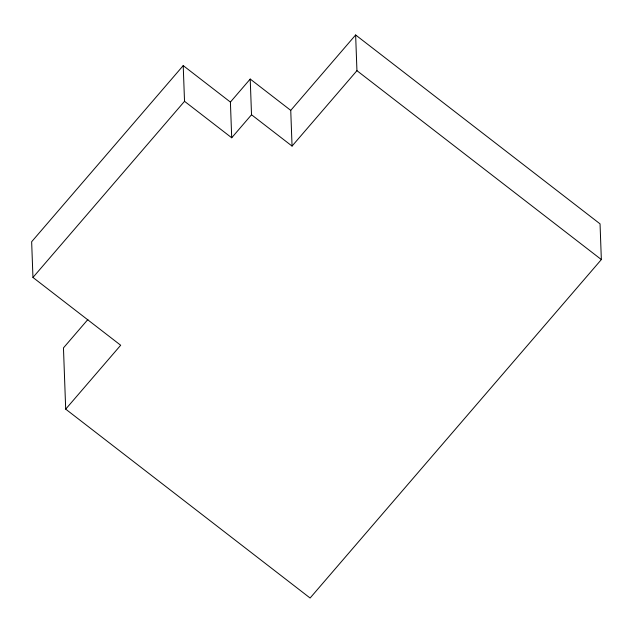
<?xml version="1.0" encoding="UTF-8"?>
<svg xmlns="http://www.w3.org/2000/svg" width="633" height="633" viewBox="0 0 633 633"><rect width="100%" height="100%" fill="white"/><g stroke="black" fill="none" stroke-linecap="round" stroke-linejoin="round"><path stroke-width="0.95" d="M183.214 65.61L184.527 101.312L231.71 137.78L230.404 102.079L183.214 65.61L31.65 241.743L32.956 277.452L120.681 345.246L65.697 409.14L310.107 598.027L601.35 259.57L600.044 223.86L355.635 34.973L290.745 110.379L292.058 146.081L251.523 114.755L250.217 79.054L290.745 110.379M32.956 277.452L184.527 101.312M230.404 102.079L250.217 79.054M231.71 137.78L251.523 114.755M87.884 319.507L63.458 347.897L65.697 409.14M292.058 146.081L356.941 70.674L355.635 34.973M356.941 70.674L601.35 259.57"/></g></svg>
